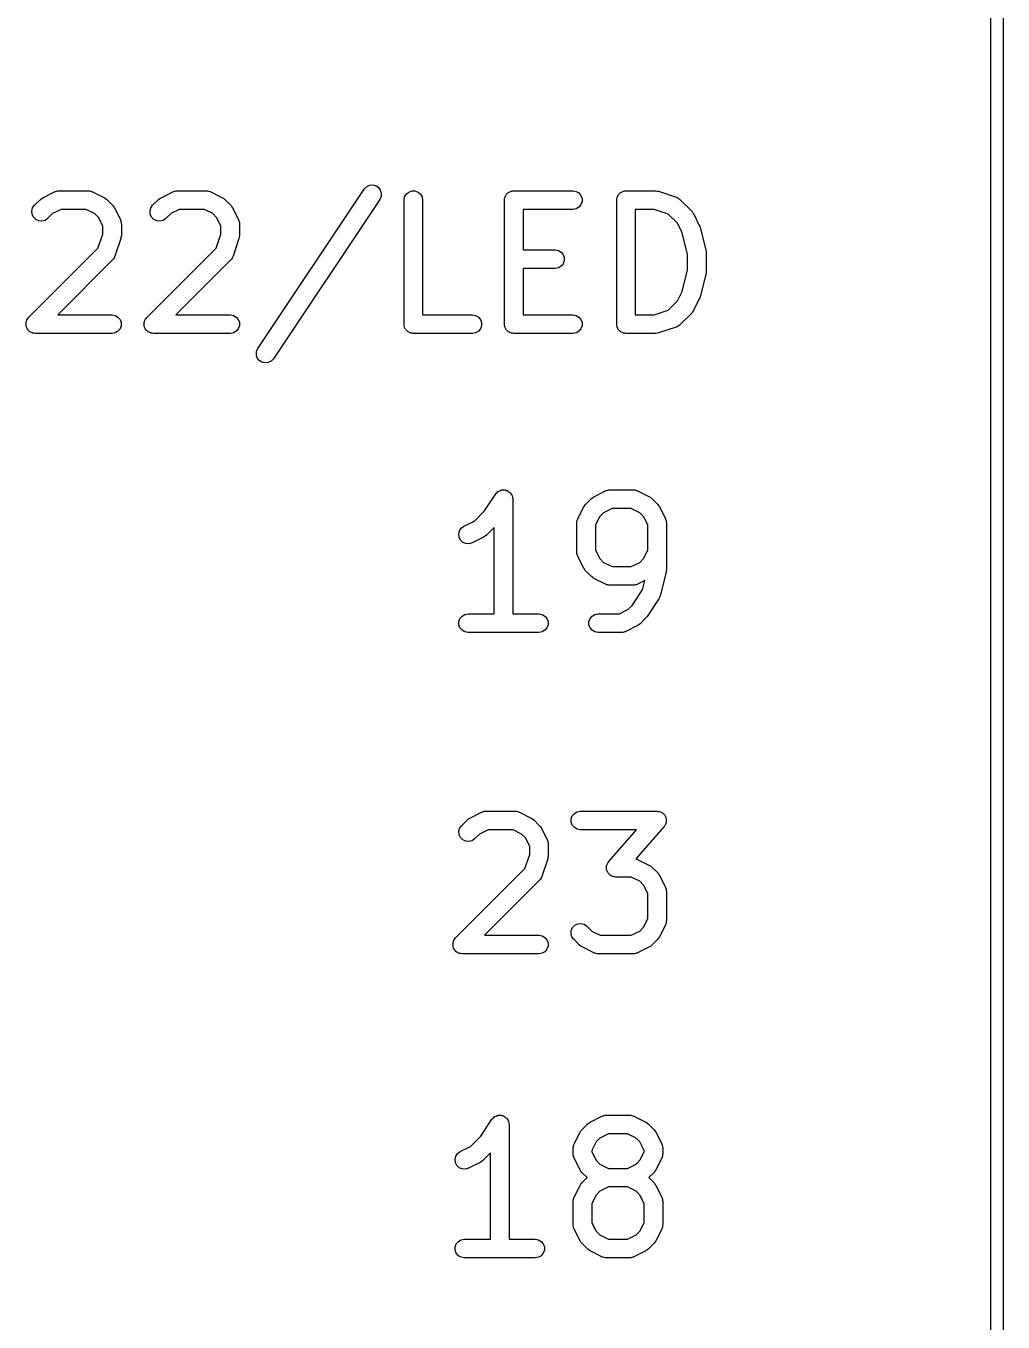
# Model space of a CAD drawing. Extents: x 57.7 to 135.6, y -132.6 to -59.6.
# Drawn here: x 127.62 to 135.5, y -101.46 to -91.02 of the extents above; entities that cross this region are included whole.
import ezdxf

# ---------------------------------------------------------------- set-up
doc = ezdxf.new("R2010")
doc.units = 0
doc.header["$MEASUREMENT"] = 0
doc.layers.add('BLACK', color=7, linetype='CONTINUOUS')

msp = doc.modelspace()

# ---------------------------------------------------------------- linework, layer by layer
at = {"layer": 'Black'}
for p, q in [((135.4, -132.13), (135.4, -85.2233)), ((135.5, -85.22), (135.5, -132.18)), ((129.494, -93.6189), (130.351, -92.3332)), ((130.351, -92.3332), (130.369, -92.3143)), ((130.369, -92.3143), (130.393, -92.3028)), ((130.393, -92.3028), (130.419, -92.2999)), ((130.419, -92.2999), (130.444, -92.3061)), ((130.444, -92.3061), (130.466, -92.3205)), ((130.466, -92.3205), (130.481, -92.3415)), ((130.481, -92.3415), (130.488, -92.3665)), ((127.694, -92.4646), (127.742, -92.417)), ((127.742, -92.417), (127.752, -92.4101)), ((127.752, -92.4101), (127.761, -92.4029)), ((127.761, -92.4029), (127.856, -92.3553)), ((127.856, -92.3553), (127.861, -92.3541)), ((127.861, -92.3541), (127.864, -92.3519)), ((127.864, -92.3519), (127.873, -92.3504)), ((127.873, -92.3504), (127.881, -92.3479)), ((127.881, -92.3479), (127.886, -92.3481)), ((127.886, -92.3481), (127.89, -92.3474)), ((127.89, -92.3474), (128.128, -92.3474)), ((128.128, -92.3474), (128.132, -92.3481)), ((128.132, -92.3481), (128.137, -92.3479)), ((128.137, -92.3479), (128.145, -92.3504)), ((128.145, -92.3504), (128.154, -92.3519)), ((128.154, -92.3519), (128.157, -92.3541)), ((128.157, -92.3541), (128.162, -92.3553)), ((128.162, -92.3553), (128.257, -92.4029)), ((128.257, -92.4029), (128.267, -92.4101)), ((128.267, -92.4101), (128.276, -92.417)), ((128.276, -92.417), (128.324, -92.4646)), ((128.646, -92.4646), (128.694, -92.417)), ((128.694, -92.417), (128.704, -92.4101)), ((128.704, -92.4101), (128.714, -92.4029)), ((128.714, -92.4029), (128.809, -92.3553)), ((128.809, -92.3553), (128.813, -92.3541)), ((128.813, -92.3541), (128.817, -92.3519)), ((128.817, -92.3519), (128.825, -92.3504)), ((128.825, -92.3504), (128.834, -92.3479)), ((128.834, -92.3479), (128.838, -92.3481)), ((128.838, -92.3481), (128.842, -92.3474)), ((128.842, -92.3474), (129.08, -92.3474)), ((129.08, -92.3474), (129.085, -92.3481)), ((129.085, -92.3481), (129.089, -92.3479)), ((129.089, -92.3479), (129.097, -92.3504)), ((129.097, -92.3504), (129.106, -92.3519)), ((129.106, -92.3519), (129.11, -92.3541)), ((129.11, -92.3541), (129.114, -92.3553)), ((129.114, -92.3553), (129.209, -92.4029)), ((129.209, -92.4029), (129.219, -92.4101)), ((129.219, -92.4101), (129.229, -92.417)), ((129.229, -92.417), (129.276, -92.4646)), ((130.476, -92.4164), (129.619, -93.7021)), ((130.487, -92.3925), (130.476, -92.4164)), ((130.488, -92.3665), (130.487, -92.3925)), ((130.672, -92.4224), (130.677, -92.3967)), ((130.672, -93.4224), (130.672, -92.4224)), ((130.677, -92.3967), (130.69, -92.3742)), ((130.69, -92.3742), (130.71, -92.3574)), ((130.71, -92.3574), (130.734, -92.3485)), ((130.734, -92.3485), (130.76, -92.3485)), ((130.76, -92.3485), (130.785, -92.3574)), ((130.785, -92.3574), (130.805, -92.3742)), ((130.805, -92.3742), (130.818, -92.3967)), ((130.818, -92.3967), (130.822, -92.4224)), ((130.822, -92.4224), (130.822, -93.3474)), ((131.482, -92.4224), (131.483, -92.4159)), ((131.482, -93.4224), (131.482, -92.4224)), ((131.483, -92.4094), (131.485, -92.4032)), ((131.483, -92.4159), (131.483, -92.4094)), ((131.485, -92.4032), (131.486, -92.3967)), ((131.486, -92.3967), (131.489, -92.391)), ((131.489, -92.391), (131.492, -92.3849)), ((131.492, -92.3849), (131.496, -92.3799)), ((131.496, -92.3799), (131.499, -92.3742)), ((131.499, -92.3742), (131.504, -92.37)), ((131.504, -92.37), (131.508, -92.3649)), ((131.508, -92.3649), (131.514, -92.3616)), ((131.514, -92.3616), (131.519, -92.3574)), ((131.519, -92.3574), (131.525, -92.3552)), ((131.525, -92.3552), (131.531, -92.3519)), ((131.531, -92.3519), (131.537, -92.3508)), ((131.537, -92.3508), (131.544, -92.3485)), ((131.544, -92.3485), (131.55, -92.3485)), ((131.55, -92.3485), (131.557, -92.3474)), ((131.557, -92.3474), (132.033, -92.3474)), ((132.033, -92.3474), (132.059, -92.3519)), ((132.059, -92.3519), (132.081, -92.3649)), ((132.081, -92.3649), (132.098, -92.3849)), ((132.098, -92.3849), (132.107, -92.4094)), ((132.107, -92.4354), (132.098, -92.4599)), ((132.107, -92.4094), (132.107, -92.4354)), ((132.386, -92.4224), (132.388, -92.4159)), ((132.386, -93.4224), (132.386, -92.4224)), ((132.388, -92.4094), (132.39, -92.4032)), ((132.388, -92.4159), (132.388, -92.4094)), ((132.39, -92.4032), (132.391, -92.3967)), ((132.391, -92.3967), (132.394, -92.391)), ((132.394, -92.391), (132.396, -92.3849)), ((132.396, -92.3849), (132.401, -92.3799)), ((132.401, -92.3799), (132.404, -92.3742)), ((132.404, -92.3742), (132.409, -92.37)), ((132.409, -92.37), (132.413, -92.3649)), ((132.413, -92.3649), (132.419, -92.3616)), ((132.419, -92.3616), (132.424, -92.3574)), ((132.424, -92.3574), (132.43, -92.3552)), ((132.43, -92.3552), (132.436, -92.3519)), ((132.436, -92.3519), (132.442, -92.3508)), ((132.442, -92.3508), (132.448, -92.3485)), ((132.448, -92.3485), (132.455, -92.3485)), ((132.455, -92.3485), (132.461, -92.3474)), ((132.461, -92.3474), (132.7, -92.3474)), ((132.7, -92.3474), (132.711, -92.3495)), ((132.711, -92.3495), (132.723, -92.3512)), ((132.723, -92.3512), (132.866, -92.3988)), ((132.866, -92.3988), (132.87, -92.4009)), ((132.87, -92.4009), (132.874, -92.402)), ((132.874, -92.402), (132.881, -92.4071)), ((132.881, -92.4071), (132.889, -92.4113)), ((132.889, -92.4113), (132.892, -92.4145)), ((132.892, -92.4145), (132.895, -92.417)), ((132.895, -92.417), (132.991, -92.5122)), ((127.672, -92.5111), (127.679, -92.4859)), ((127.675, -92.537), (127.672, -92.5111)), ((127.686, -92.5606), (127.675, -92.537)), ((127.679, -92.4859), (127.694, -92.4646)), ((127.839, -92.5316), (127.8, -92.5707)), ((127.908, -92.4974), (127.839, -92.5316)), ((128.11, -92.4974), (127.908, -92.4974)), ((128.179, -92.5316), (128.11, -92.4974)), ((128.209, -92.562), (128.179, -92.5316)), ((128.324, -92.4646), (128.331, -92.4744)), ((128.331, -92.4744), (128.338, -92.4841)), ((128.338, -92.4841), (128.386, -92.5793)), ((128.625, -92.5111), (128.632, -92.4859)), ((128.627, -92.537), (128.625, -92.5111)), ((128.638, -92.5606), (128.627, -92.537)), ((128.632, -92.4859), (128.646, -92.4646)), ((128.792, -92.5316), (128.753, -92.5707)), ((128.86, -92.4974), (128.792, -92.5316)), ((129.063, -92.4974), (128.86, -92.4974)), ((129.131, -92.5316), (129.063, -92.4974)), ((129.162, -92.562), (129.131, -92.5316)), ((129.276, -92.4646), (129.283, -92.4744)), ((129.283, -92.4744), (129.29, -92.4841)), ((129.29, -92.4841), (129.338, -92.5793)), ((132.033, -92.4974), (131.632, -92.4974)), ((131.632, -92.4974), (131.632, -92.8236)), ((132.059, -92.4929), (132.033, -92.4974)), ((132.081, -92.4798), (132.059, -92.4929)), ((132.098, -92.4599), (132.081, -92.4798)), ((132.536, -92.4974), (132.536, -93.3474)), ((132.687, -92.4974), (132.536, -92.4974)), ((132.802, -92.5356), (132.687, -92.4974)), ((132.876, -92.6097), (132.802, -92.5356)), ((132.991, -92.5122), (132.998, -92.522)), ((132.998, -92.522), (133.005, -92.5317)), ((133.005, -92.5317), (133.052, -92.6269)), ((127.704, -92.5791), (127.686, -92.5606)), ((127.728, -92.5901), (127.704, -92.5791)), ((127.754, -92.5923), (127.728, -92.5901)), ((127.779, -92.5856), (127.754, -92.5923)), ((127.8, -92.5707), (127.779, -92.5856)), ((128.244, -92.6306), (128.209, -92.562)), ((128.244, -92.6959), (128.244, -92.6306)), ((128.386, -92.5793), (128.387, -92.5835)), ((128.387, -92.5835), (128.389, -92.5872)), ((128.389, -92.5872), (128.391, -92.5959)), ((128.391, -92.5959), (128.393, -92.6043)), ((128.393, -92.6043), (128.393, -92.6086)), ((128.393, -92.6086), (128.394, -92.6129)), ((128.394, -92.6129), (128.394, -92.7081)), ((128.657, -92.5791), (128.638, -92.5606)), ((128.68, -92.5901), (128.657, -92.5791)), ((128.706, -92.5923), (128.68, -92.5901)), ((128.731, -92.5856), (128.706, -92.5923)), ((128.753, -92.5707), (128.731, -92.5856)), ((129.196, -92.6306), (129.162, -92.562)), ((129.196, -92.6959), (129.196, -92.6306)), ((129.338, -92.5793), (129.339, -92.5835)), ((129.339, -92.5835), (129.341, -92.5872)), ((129.341, -92.5872), (129.343, -92.5959)), ((129.343, -92.5959), (129.345, -92.6043)), ((129.345, -92.6043), (129.345, -92.6086)), ((129.345, -92.6086), (129.346, -92.6129)), ((129.346, -92.6129), (129.346, -92.7081)), ((132.914, -92.6867), (132.876, -92.6097)), ((133.052, -92.6269), (133.055, -92.6348)), ((133.055, -92.6348), (133.058, -92.6423)), ((133.058, -92.6423), (133.106, -92.8328)), ((128.205, -92.8104), (128.244, -92.6959)), ((128.39, -92.7318), (128.342, -92.8747)), ((128.391, -92.7199), (128.39, -92.7318)), ((128.394, -92.7081), (128.391, -92.7199)), ((129.158, -92.8104), (129.196, -92.6959)), ((129.342, -92.7318), (129.294, -92.8747)), ((129.344, -92.7199), (129.342, -92.7318)), ((129.346, -92.7081), (129.344, -92.7199)), ((132.958, -92.8602), (132.914, -92.6867)), ((127.646, -93.3693), (128.205, -92.8104)), ((128.599, -93.3693), (129.158, -92.8104)), ((131.632, -92.8236), (131.89, -92.8236)), ((131.89, -92.8236), (131.916, -92.8281)), ((131.916, -92.8281), (131.938, -92.8411)), ((131.938, -92.8411), (131.955, -92.8611)), ((131.955, -92.8611), (131.964, -92.8855)), ((132.958, -92.9846), (132.958, -92.8602)), ((133.106, -92.8328), (133.106, -92.8419)), ((133.106, -92.8419), (133.108, -92.851)), ((133.108, -92.851), (133.108, -92.9938)), ((128.324, -92.904), (127.881, -93.3474)), ((128.326, -92.9004), (128.324, -92.904)), ((128.33, -92.8976), (128.326, -92.9004)), ((128.334, -92.8899), (128.33, -92.8976)), ((128.339, -92.8826), (128.334, -92.8899)), ((128.34, -92.8785), (128.339, -92.8826)), ((128.342, -92.8747), (128.34, -92.8785)), ((129.276, -92.904), (128.833, -93.3474)), ((129.279, -92.9004), (129.276, -92.904)), ((129.282, -92.8976), (129.279, -92.9004)), ((129.286, -92.8899), (129.282, -92.8976)), ((129.291, -92.8826), (129.286, -92.8899)), ((129.292, -92.8785), (129.291, -92.8826)), ((129.294, -92.8747), (129.292, -92.8785)), ((131.916, -92.969), (131.89, -92.9736)), ((131.938, -92.956), (131.916, -92.969)), ((131.955, -92.9361), (131.938, -92.956)), ((131.964, -92.9116), (131.955, -92.9361)), ((131.964, -92.8855), (131.964, -92.9116)), ((131.89, -92.9736), (131.632, -92.9736)), ((131.632, -92.9736), (131.632, -93.3474)), ((132.914, -93.1581), (132.958, -92.9846)), ((133.106, -93.012), (133.058, -93.2025)), ((133.108, -92.9938), (133.106, -93.0028)), ((133.106, -93.0028), (133.106, -93.012)), ((132.876, -93.2351), (132.914, -93.1581)), ((132.802, -93.3092), (132.876, -93.2351)), ((133.052, -93.2178), (133.005, -93.3131)), ((133.055, -93.21), (133.052, -93.2178)), ((133.058, -93.2025), (133.055, -93.21)), ((127.632, -93.3907), (127.633, -93.388)), ((127.633, -93.388), (127.635, -93.3849)), ((127.635, -93.3849), (127.641, -93.3774)), ((127.641, -93.3774), (127.646, -93.3693)), ((127.881, -93.3474), (128.319, -93.3474)), ((128.319, -93.3474), (128.344, -93.3519)), ((128.344, -93.3519), (128.367, -93.3649)), ((128.367, -93.3649), (128.384, -93.3849)), ((128.384, -93.3849), (128.392, -93.4094)), ((128.584, -93.3907), (128.586, -93.388)), ((128.586, -93.388), (128.587, -93.3849)), ((128.587, -93.3849), (128.593, -93.3774)), ((128.593, -93.3774), (128.599, -93.3693)), ((128.833, -93.3474), (129.271, -93.3474)), ((129.271, -93.3474), (129.297, -93.3519)), ((129.297, -93.3519), (129.319, -93.3649)), ((129.319, -93.3649), (129.336, -93.3849)), ((129.336, -93.3849), (129.345, -93.4094)), ((130.822, -93.3474), (131.223, -93.3474)), ((131.223, -93.3474), (131.249, -93.3519)), ((131.249, -93.3519), (131.272, -93.3649)), ((131.272, -93.3649), (131.288, -93.3849)), ((131.288, -93.3849), (131.297, -93.4094)), ((131.632, -93.3474), (132.033, -93.3474)), ((132.033, -93.3474), (132.059, -93.3519)), ((132.059, -93.3519), (132.081, -93.3649)), ((132.081, -93.3649), (132.098, -93.3849)), ((132.098, -93.3849), (132.107, -93.4094)), ((132.536, -93.3474), (132.687, -93.3474)), ((132.687, -93.3474), (132.802, -93.3092)), ((132.991, -93.3326), (132.895, -93.4278)), ((132.998, -93.3227), (132.991, -93.3326)), ((133.005, -93.3131), (132.998, -93.3227)), ((127.625, -93.4158), (127.626, -93.4127)), ((127.626, -93.4256), (127.625, -93.4158)), ((127.626, -93.4094), (127.629, -93.4001)), ((127.626, -93.4127), (127.626, -93.4094)), ((127.626, -93.4354), (127.626, -93.4256)), ((127.627, -93.4385), (127.626, -93.4354)), ((127.627, -93.4418), (127.627, -93.4385)), ((127.631, -93.4507), (127.627, -93.4418)), ((127.629, -93.4001), (127.632, -93.3907)), ((127.635, -93.4599), (127.631, -93.4507)), ((127.637, -93.4624), (127.635, -93.4599)), ((127.638, -93.4654), (127.637, -93.4624)), ((127.645, -93.4723), (127.638, -93.4654)), ((127.651, -93.4798), (127.645, -93.4723)), ((127.654, -93.4815), (127.651, -93.4798)), ((127.657, -93.4838), (127.654, -93.4815)), ((127.665, -93.488), (127.657, -93.4838)), ((127.674, -93.4929), (127.665, -93.488)), ((127.677, -93.4934), (127.674, -93.4929)), ((127.68, -93.4948), (127.677, -93.4934)), ((128.344, -93.4929), (128.319, -93.4974)), ((128.367, -93.4798), (128.344, -93.4929)), ((128.384, -93.4599), (128.367, -93.4798)), ((128.392, -93.4354), (128.384, -93.4599)), ((128.392, -93.4094), (128.392, -93.4354)), ((128.577, -93.4158), (128.578, -93.4127)), ((128.578, -93.4256), (128.577, -93.4158)), ((128.578, -93.4094), (128.581, -93.4001)), ((128.578, -93.4127), (128.578, -93.4094)), ((128.578, -93.4354), (128.578, -93.4256)), ((128.579, -93.4385), (128.578, -93.4354)), ((128.579, -93.4418), (128.579, -93.4385)), ((128.584, -93.4507), (128.579, -93.4418)), ((128.581, -93.4001), (128.584, -93.3907)), ((128.587, -93.4599), (128.584, -93.4507)), ((128.589, -93.4624), (128.587, -93.4599)), ((128.59, -93.4654), (128.589, -93.4624)), ((128.597, -93.4723), (128.59, -93.4654)), ((128.604, -93.4798), (128.597, -93.4723)), ((128.607, -93.4815), (128.604, -93.4798)), ((128.609, -93.4838), (128.607, -93.4815)), ((128.618, -93.488), (128.609, -93.4838)), ((128.626, -93.4929), (128.618, -93.488)), ((128.63, -93.4934), (128.626, -93.4929)), ((128.632, -93.4948), (128.63, -93.4934)), ((129.297, -93.4929), (129.271, -93.4974)), ((129.319, -93.4798), (129.297, -93.4929)), ((129.336, -93.4599), (129.319, -93.4798)), ((129.345, -93.4354), (129.336, -93.4599)), ((129.345, -93.4094), (129.345, -93.4354)), ((130.673, -93.4288), (130.672, -93.4224)), ((130.673, -93.4354), (130.673, -93.4288)), ((130.676, -93.4416), (130.673, -93.4354)), ((130.677, -93.448), (130.676, -93.4416)), ((130.68, -93.4537), (130.677, -93.448)), ((130.682, -93.4599), (130.68, -93.4537)), ((130.686, -93.4649), (130.682, -93.4599)), ((130.69, -93.4706), (130.686, -93.4649)), ((130.695, -93.4748), (130.69, -93.4706)), ((130.699, -93.4798), (130.695, -93.4748)), ((130.705, -93.4831), (130.699, -93.4798)), ((130.71, -93.4873), (130.705, -93.4831)), ((130.716, -93.4896), (130.71, -93.4873)), ((130.721, -93.4929), (130.716, -93.4896)), ((130.728, -93.494), (130.721, -93.4929)), ((131.249, -93.4929), (131.223, -93.4974)), ((131.272, -93.4798), (131.249, -93.4929)), ((131.288, -93.4599), (131.272, -93.4798)), ((131.297, -93.4354), (131.288, -93.4599)), ((131.297, -93.4094), (131.297, -93.4354)), ((131.483, -93.4288), (131.482, -93.4224)), ((131.483, -93.4354), (131.483, -93.4288)), ((131.485, -93.4416), (131.483, -93.4354)), ((131.486, -93.448), (131.485, -93.4416)), ((131.489, -93.4537), (131.486, -93.448)), ((131.492, -93.4599), (131.489, -93.4537)), ((131.496, -93.4649), (131.492, -93.4599)), ((131.499, -93.4706), (131.496, -93.4649)), ((131.504, -93.4748), (131.499, -93.4706)), ((131.508, -93.4798), (131.504, -93.4748)), ((131.514, -93.4831), (131.508, -93.4798)), ((131.519, -93.4873), (131.514, -93.4831)), ((131.525, -93.4896), (131.519, -93.4873)), ((131.531, -93.4929), (131.525, -93.4896)), ((131.537, -93.494), (131.531, -93.4929)), ((132.059, -93.4929), (132.033, -93.4974)), ((132.081, -93.4798), (132.059, -93.4929)), ((132.098, -93.4599), (132.081, -93.4798)), ((132.107, -93.4354), (132.098, -93.4599)), ((132.107, -93.4094), (132.107, -93.4354)), ((132.388, -93.4288), (132.386, -93.4224)), ((132.388, -93.4354), (132.388, -93.4288)), ((132.39, -93.4416), (132.388, -93.4354)), ((132.391, -93.448), (132.39, -93.4416)), ((132.394, -93.4537), (132.391, -93.448)), ((132.396, -93.4599), (132.394, -93.4537)), ((132.401, -93.4649), (132.396, -93.4599)), ((132.404, -93.4706), (132.401, -93.4649)), ((132.409, -93.4748), (132.404, -93.4706)), ((132.413, -93.4798), (132.409, -93.4748)), ((132.419, -93.4831), (132.413, -93.4798)), ((132.424, -93.4873), (132.419, -93.4831)), ((132.43, -93.4896), (132.424, -93.4873)), ((132.436, -93.4929), (132.43, -93.4896)), ((132.442, -93.494), (132.436, -93.4929)), ((132.723, -93.4935), (132.711, -93.4953)), ((132.866, -93.4459), (132.723, -93.4935)), ((132.87, -93.4439), (132.866, -93.4459)), ((132.874, -93.4427), (132.87, -93.4439)), ((132.881, -93.4377), (132.874, -93.4427)), ((132.889, -93.4335), (132.881, -93.4377)), ((132.892, -93.4303), (132.889, -93.4335)), ((132.895, -93.4278), (132.892, -93.4303)), ((127.69, -93.4957), (127.68, -93.4948)), ((127.7, -93.4974), (127.69, -93.4957)), ((128.319, -93.4974), (127.7, -93.4974)), ((128.642, -93.4957), (128.632, -93.4948)), ((128.652, -93.4974), (128.642, -93.4957)), ((129.271, -93.4974), (128.652, -93.4974)), ((130.734, -93.4962), (130.728, -93.494)), ((130.741, -93.4962), (130.734, -93.4962)), ((130.747, -93.4974), (130.741, -93.4962)), ((131.223, -93.4974), (130.747, -93.4974)), ((131.544, -93.4962), (131.537, -93.494)), ((131.55, -93.4962), (131.544, -93.4962)), ((131.557, -93.4974), (131.55, -93.4962)), ((132.033, -93.4974), (131.557, -93.4974)), ((132.448, -93.4962), (132.442, -93.494)), ((132.455, -93.4962), (132.448, -93.4962)), ((132.461, -93.4974), (132.455, -93.4962)), ((132.7, -93.4974), (132.461, -93.4974)), ((132.711, -93.4953), (132.7, -93.4974)), ((129.482, -93.6687), (129.484, -93.6427)), ((129.489, -93.6937), (129.482, -93.6687)), ((129.484, -93.6427), (129.494, -93.6189)), ((129.505, -93.7147), (129.489, -93.6937)), ((129.619, -93.7021), (129.601, -93.7209)), ((129.527, -93.7292), (129.505, -93.7147)), ((129.552, -93.7353), (129.527, -93.7292)), ((129.578, -93.7325), (129.552, -93.7353)), ((129.601, -93.7209), (129.578, -93.7325)), ((131.32, -94.9275), (131.411, -94.7908)), ((131.411, -94.7908), (131.414, -94.7878)), ((131.414, -94.7878), (131.416, -94.7842)), ((131.416, -94.7842), (131.423, -94.7784)), ((131.423, -94.7784), (131.429, -94.7719)), ((131.429, -94.7719), (131.433, -94.7701)), ((131.433, -94.7701), (131.436, -94.7674)), ((131.436, -94.7674), (131.445, -94.7644)), ((131.445, -94.7644), (131.453, -94.7604)), ((131.453, -94.7604), (131.457, -94.7599)), ((131.457, -94.7599), (131.461, -94.7585)), ((131.461, -94.7585), (131.47, -94.7585)), ((131.47, -94.7585), (131.479, -94.7575)), ((131.479, -94.7575), (131.483, -94.7585)), ((131.483, -94.7585), (131.487, -94.7585)), ((131.487, -94.7585), (131.495, -94.7616)), ((131.495, -94.7616), (131.504, -94.7637)), ((131.504, -94.7637), (131.507, -94.766)), ((131.507, -94.766), (131.511, -94.7674)), ((131.511, -94.7674), (131.518, -94.7732)), ((131.518, -94.7732), (131.526, -94.7781)), ((131.526, -94.7781), (131.528, -94.7815)), ((131.528, -94.7815), (131.531, -94.7842)), ((131.531, -94.7842), (131.536, -94.7919)), ((131.536, -94.7919), (131.541, -94.7991)), ((131.541, -94.7991), (131.542, -94.8031)), ((131.542, -94.8031), (131.544, -94.8067)), ((131.544, -94.8067), (131.546, -94.8155)), ((131.546, -94.8155), (131.548, -94.8241)), ((131.548, -94.8241), (131.548, -94.8283)), ((131.548, -94.8283), (131.549, -94.8324)), ((131.549, -94.8324), (131.549, -95.7574)), ((132.135, -94.8746), (132.183, -94.827)), ((132.183, -94.827), (132.193, -94.8201)), ((132.193, -94.8201), (132.202, -94.8129)), ((132.202, -94.8129), (132.297, -94.7653)), ((132.297, -94.7653), (132.302, -94.7641)), ((132.302, -94.7641), (132.305, -94.7619)), ((132.305, -94.7619), (132.314, -94.7604)), ((132.314, -94.7604), (132.322, -94.7579)), ((132.322, -94.7579), (132.327, -94.7581)), ((132.327, -94.7581), (132.331, -94.7574)), ((132.331, -94.7574), (132.521, -94.7574)), ((132.521, -94.7574), (132.526, -94.7581)), ((132.526, -94.7581), (132.53, -94.7579)), ((132.53, -94.7579), (132.538, -94.7604)), ((132.538, -94.7604), (132.547, -94.7619)), ((132.547, -94.7619), (132.551, -94.7641)), ((132.551, -94.7641), (132.555, -94.7653)), ((132.555, -94.7653), (132.65, -94.8129)), ((132.65, -94.8129), (132.66, -94.8201)), ((132.66, -94.8201), (132.67, -94.827)), ((132.67, -94.827), (132.717, -94.8746)), ((131.239, -95.0088), (131.32, -94.9275)), ((132.073, -94.9893), (132.121, -94.8941)), ((132.121, -94.8941), (132.128, -94.8844)), ((132.128, -94.8844), (132.135, -94.8746)), ((132.28, -94.9416), (132.25, -94.972)), ((132.349, -94.9074), (132.28, -94.9416)), ((132.504, -94.9074), (132.349, -94.9074)), ((132.572, -94.9416), (132.504, -94.9074)), ((132.603, -94.972), (132.572, -94.9416)), ((132.717, -94.8746), (132.724, -94.8844)), ((132.724, -94.8844), (132.731, -94.8941)), ((132.731, -94.8941), (132.779, -94.9893)), ((131.134, -95.0665), (131.155, -95.051)), ((131.155, -95.051), (131.239, -95.0088)), ((132.065, -95.0229), (132.066, -95.0186)), ((132.065, -95.261), (132.065, -95.0229)), ((132.066, -95.0143), (132.068, -95.0059)), ((132.066, -95.0186), (132.066, -95.0143)), ((132.068, -95.0059), (132.07, -94.9972)), ((132.07, -94.9972), (132.072, -94.9935)), ((132.072, -94.9935), (132.073, -94.9893)), ((132.25, -94.972), (132.215, -95.0406)), ((132.215, -95.0406), (132.215, -95.2432)), ((132.637, -95.0406), (132.603, -94.972)), ((132.637, -95.2432), (132.637, -95.0406)), ((132.779, -94.9893), (132.78, -94.9935)), ((132.78, -94.9935), (132.782, -94.9972)), ((132.782, -94.9972), (132.784, -95.0059)), ((132.784, -95.0059), (132.786, -95.0143)), ((132.786, -95.0143), (132.786, -95.0186)), ((132.786, -95.0186), (132.787, -95.0229)), ((132.787, -95.0229), (132.787, -95.4038)), ((131.113, -95.1136), (131.119, -95.0883)), ((131.116, -95.1395), (131.113, -95.1136)), ((131.128, -95.1628), (131.116, -95.1395)), ((131.119, -95.0883), (131.134, -95.0665)), ((131.147, -95.1807), (131.128, -95.1628)), ((131.317, -95.1376), (131.222, -95.1852)), ((131.327, -95.1304), (131.317, -95.1376)), ((131.336, -95.1235), (131.327, -95.1304)), ((131.399, -95.0611), (131.336, -95.1235)), ((131.399, -95.7574), (131.399, -95.0611)), ((131.171, -95.191), (131.147, -95.1807)), ((131.197, -95.1926), (131.171, -95.191)), ((131.222, -95.1852), (131.197, -95.1926)), ((132.066, -95.2652), (132.065, -95.261)), ((132.066, -95.2695), (132.066, -95.2652)), ((132.215, -95.2432), (132.25, -95.3118)), ((132.603, -95.3118), (132.637, -95.2432)), ((132.068, -95.2779), (132.066, -95.2695)), ((132.07, -95.2866), (132.068, -95.2779)), ((132.072, -95.2903), (132.07, -95.2866)), ((132.073, -95.2945), (132.072, -95.2903)), ((132.121, -95.3897), (132.073, -95.2945)), ((132.25, -95.3118), (132.28, -95.3422)), ((132.28, -95.3422), (132.349, -95.3764)), ((132.504, -95.3764), (132.572, -95.3422)), ((132.572, -95.3422), (132.603, -95.3118)), ((132.128, -95.3994), (132.121, -95.3897)), ((132.135, -95.4092), (132.128, -95.3994)), ((132.183, -95.4568), (132.135, -95.4092)), ((132.193, -95.4637), (132.183, -95.4568)), ((132.202, -95.4709), (132.193, -95.4637)), ((132.297, -95.5185), (132.202, -95.4709)), ((132.349, -95.3764), (132.504, -95.3764)), ((132.785, -95.422), (132.737, -95.6125)), ((132.787, -95.4038), (132.785, -95.4128)), ((132.785, -95.4128), (132.785, -95.422)), ((132.302, -95.5197), (132.297, -95.5185)), ((132.305, -95.5219), (132.302, -95.5197)), ((132.314, -95.5234), (132.305, -95.5219)), ((132.322, -95.5259), (132.314, -95.5234)), ((132.327, -95.5257), (132.322, -95.5259)), ((132.331, -95.5264), (132.327, -95.5257)), ((132.521, -95.5264), (132.331, -95.5264)), ((132.511, -95.6894), (132.595, -95.5635)), ((132.526, -95.5257), (132.521, -95.5264)), ((132.53, -95.5259), (132.526, -95.5257)), ((132.538, -95.5234), (132.53, -95.5259)), ((132.547, -95.5219), (132.538, -95.5234)), ((132.551, -95.5197), (132.547, -95.5219)), ((132.555, -95.5185), (132.551, -95.5197)), ((132.613, -95.4894), (132.555, -95.5185)), ((132.595, -95.5635), (132.613, -95.4894)), ((132.727, -95.6359), (132.631, -95.7787)), ((132.732, -95.6241), (132.727, -95.6359)), ((132.737, -95.6125), (132.732, -95.6241)), ((131.123, -95.7949), (131.14, -95.7749)), ((131.14, -95.7749), (131.162, -95.7619)), ((131.162, -95.7619), (131.188, -95.7574)), ((131.188, -95.7574), (131.399, -95.7574)), ((131.549, -95.7574), (131.76, -95.7574)), ((131.76, -95.7574), (131.785, -95.7619)), ((131.785, -95.7619), (131.808, -95.7749)), ((131.808, -95.7749), (131.824, -95.7949)), ((132.171, -95.7949), (132.188, -95.7749)), ((132.188, -95.7749), (132.21, -95.7619)), ((132.21, -95.7619), (132.236, -95.7574)), ((132.236, -95.7574), (132.408, -95.7574)), ((132.408, -95.7574), (132.477, -95.7231)), ((132.477, -95.7231), (132.511, -95.6894)), ((132.622, -95.7902), (132.574, -95.8378)), ((132.626, -95.7841), (132.622, -95.7902)), ((132.631, -95.7787), (132.626, -95.7841)), ((131.114, -95.8194), (131.123, -95.7949)), ((131.114, -95.8454), (131.114, -95.8194)), ((131.123, -95.8699), (131.114, -95.8454)), ((131.14, -95.8898), (131.123, -95.8699)), ((131.162, -95.9029), (131.14, -95.8898)), ((131.808, -95.8898), (131.785, -95.9029)), ((131.824, -95.8699), (131.808, -95.8898)), ((131.824, -95.7949), (131.833, -95.8194)), ((131.833, -95.8454), (131.824, -95.8699)), ((131.833, -95.8194), (131.833, -95.8454)), ((132.162, -95.8194), (132.171, -95.7949)), ((132.162, -95.8454), (132.162, -95.8194)), ((132.171, -95.8699), (132.162, -95.8454)), ((132.188, -95.8898), (132.171, -95.8699)), ((132.21, -95.9029), (132.188, -95.8898)), ((132.555, -95.8518), (132.46, -95.8995)), ((132.565, -95.8447), (132.555, -95.8518)), ((132.574, -95.8378), (132.565, -95.8447)), ((131.188, -95.9074), (131.162, -95.9029)), ((131.76, -95.9074), (131.188, -95.9074)), ((131.785, -95.9029), (131.76, -95.9074)), ((132.236, -95.9074), (132.21, -95.9029)), ((132.426, -95.9074), (132.236, -95.9074)), ((132.43, -95.9066), (132.426, -95.9074)), ((132.435, -95.9069), (132.43, -95.9066)), ((132.443, -95.9044), (132.435, -95.9069)), ((132.452, -95.9029), (132.443, -95.9044)), ((132.456, -95.9007), (132.452, -95.9029)), ((132.46, -95.8995), (132.456, -95.9007)), ((131.202, -97.4029), (131.297, -97.3553)), ((131.297, -97.3553), (131.302, -97.3541)), ((131.302, -97.3541), (131.305, -97.3519)), ((131.305, -97.3519), (131.314, -97.3504)), ((131.314, -97.3504), (131.322, -97.3479)), ((131.322, -97.3479), (131.327, -97.3481)), ((131.327, -97.3481), (131.331, -97.3474)), ((131.331, -97.3474), (131.569, -97.3474)), ((131.569, -97.3474), (131.573, -97.3481)), ((131.573, -97.3481), (131.578, -97.3479)), ((131.578, -97.3479), (131.586, -97.3504)), ((131.586, -97.3504), (131.595, -97.3519)), ((131.595, -97.3519), (131.598, -97.3541)), ((131.598, -97.3541), (131.603, -97.3553)), ((131.603, -97.3553), (131.698, -97.4029)), ((132.045, -97.3649), (132.067, -97.3519)), ((132.067, -97.3519), (132.093, -97.3474)), ((132.093, -97.3474), (132.712, -97.3474)), ((132.712, -97.3474), (132.719, -97.3487)), ((132.719, -97.3487), (132.726, -97.3488)), ((132.726, -97.3488), (132.732, -97.3509)), ((132.732, -97.3509), (132.738, -97.3519)), ((132.738, -97.3519), (132.744, -97.3556)), ((132.744, -97.3556), (132.751, -97.3582)), ((132.751, -97.3582), (132.755, -97.362)), ((131.135, -97.4646), (131.183, -97.417)), ((131.183, -97.417), (131.193, -97.4101)), ((131.193, -97.4101), (131.202, -97.4029)), ((131.698, -97.4029), (131.707, -97.4101)), ((131.707, -97.4101), (131.717, -97.417)), ((131.717, -97.417), (131.765, -97.4646)), ((132.019, -97.4094), (132.028, -97.3849)), ((132.019, -97.4354), (132.019, -97.4094)), ((132.028, -97.4599), (132.019, -97.4354)), ((132.028, -97.3849), (132.045, -97.3649)), ((132.045, -97.4798), (132.028, -97.4599)), ((132.755, -97.362), (132.76, -97.3649)), ((132.76, -97.3649), (132.765, -97.3705)), ((132.765, -97.3705), (132.77, -97.3754)), ((132.77, -97.3754), (132.773, -97.3804)), ((132.777, -97.4599), (132.772, -97.4655)), ((132.773, -97.3804), (132.777, -97.3849)), ((132.777, -97.3849), (132.779, -97.3918)), ((132.779, -97.4544), (132.777, -97.4599)), ((132.779, -97.3918), (132.783, -97.3982)), ((132.782, -97.4495), (132.779, -97.4544)), ((132.783, -97.4423), (132.782, -97.4495)), ((132.783, -97.3982), (132.784, -97.4039)), ((132.786, -97.4354), (132.783, -97.4423)), ((132.784, -97.4039), (132.786, -97.4094)), ((132.786, -97.4094), (132.786, -97.4167)), ((132.786, -97.4167), (132.787, -97.4239)), ((132.787, -97.4239), (132.786, -97.4296)), ((132.786, -97.4296), (132.786, -97.4354)), ((131.113, -97.5111), (131.12, -97.4859)), ((131.116, -97.537), (131.113, -97.5111)), ((131.127, -97.5606), (131.116, -97.537)), ((131.12, -97.4859), (131.135, -97.4646)), ((131.145, -97.5791), (131.127, -97.5606)), ((131.28, -97.5316), (131.241, -97.5707)), ((131.349, -97.4974), (131.28, -97.5316)), ((131.551, -97.4974), (131.349, -97.4974)), ((131.62, -97.5316), (131.551, -97.4974)), ((131.65, -97.562), (131.62, -97.5316)), ((131.685, -97.6306), (131.65, -97.562)), ((131.765, -97.4646), (131.772, -97.4744)), ((131.772, -97.4744), (131.779, -97.4841)), ((131.779, -97.4841), (131.827, -97.5793)), ((132.067, -97.4929), (132.045, -97.4798)), ((132.093, -97.4974), (132.067, -97.4929)), ((132.547, -97.4974), (132.093, -97.4974)), ((132.322, -97.7539), (132.547, -97.4974)), ((132.768, -97.4718), (132.541, -97.7318)), ((132.772, -97.4655), (132.768, -97.4718)), ((131.169, -97.5901), (131.145, -97.5791)), ((131.195, -97.5923), (131.169, -97.5901)), ((131.22, -97.5856), (131.195, -97.5923)), ((131.241, -97.5707), (131.22, -97.5856)), ((131.685, -97.6959), (131.685, -97.6306)), ((131.827, -97.5793), (131.828, -97.5835)), ((131.828, -97.5835), (131.83, -97.5872)), ((131.83, -97.5872), (131.832, -97.5959)), ((131.832, -97.5959), (131.834, -97.6043)), ((131.834, -97.6043), (131.834, -97.6086)), ((131.834, -97.6086), (131.835, -97.6129)), ((131.835, -97.6129), (131.835, -97.7081)), ((131.646, -97.8104), (131.685, -97.6959)), ((131.831, -97.7318), (131.783, -97.8747)), ((131.832, -97.7199), (131.831, -97.7318)), ((131.835, -97.7081), (131.832, -97.7199)), ((132.307, -97.7834), (132.309, -97.7762)), ((132.309, -97.7762), (132.312, -97.7713)), ((132.312, -97.7713), (132.314, -97.7658)), ((132.314, -97.7658), (132.318, -97.7602)), ((132.318, -97.7602), (132.322, -97.7539)), ((132.541, -97.7318), (132.547, -97.7329)), ((132.547, -97.7329), (132.551, -97.735)), ((132.551, -97.735), (132.555, -97.7363)), ((132.555, -97.7363), (132.65, -97.7839)), ((131.087, -98.3693), (131.646, -97.8104)), ((131.781, -97.8785), (131.78, -97.8826)), ((131.783, -97.8747), (131.781, -97.8785)), ((132.304, -97.8018), (132.305, -97.7961)), ((132.305, -97.809), (132.304, -97.8018)), ((132.305, -97.7903), (132.307, -97.7834)), ((132.305, -97.7961), (132.305, -97.7903)), ((132.305, -97.8164), (132.305, -97.809)), ((132.307, -97.8218), (132.305, -97.8164)), ((132.308, -97.8275), (132.307, -97.8218)), ((132.311, -97.8339), (132.308, -97.8275)), ((132.314, -97.8408), (132.311, -97.8339)), ((132.317, -97.8453), (132.314, -97.8408)), ((132.32, -97.8503), (132.317, -97.8453)), ((132.326, -97.8552), (132.32, -97.8503)), ((132.33, -97.8608), (132.326, -97.8552)), ((132.335, -97.8637), (132.33, -97.8608)), ((132.34, -97.8675), (132.335, -97.8637)), ((132.347, -97.8701), (132.34, -97.8675)), ((132.353, -97.8738), (132.347, -97.8701)), ((132.359, -97.8748), (132.353, -97.8738)), ((132.364, -97.8769), (132.359, -97.8748)), ((132.371, -97.8771), (132.364, -97.8769)), ((132.379, -97.8783), (132.371, -97.8771)), ((132.504, -97.8783), (132.379, -97.8783)), ((132.572, -97.9126), (132.504, -97.8783)), ((132.65, -97.7839), (132.66, -97.791)), ((132.66, -97.791), (132.67, -97.7979)), ((132.67, -97.7979), (132.717, -97.8455)), ((132.717, -97.8455), (132.724, -97.8554)), ((132.724, -97.8554), (132.731, -97.865)), ((132.731, -97.865), (132.779, -97.9603)), ((131.765, -97.904), (131.322, -98.3474)), ((131.767, -97.9004), (131.765, -97.904)), ((131.771, -97.8976), (131.767, -97.9004)), ((131.775, -97.8899), (131.771, -97.8976)), ((131.78, -97.8826), (131.775, -97.8899)), ((132.603, -97.943), (132.572, -97.9126)), ((132.637, -98.0115), (132.603, -97.943)), ((132.779, -97.9603), (132.78, -97.9644)), ((132.78, -97.9644), (132.782, -97.9682)), ((132.782, -97.9682), (132.784, -97.9768)), ((132.784, -97.9768), (132.786, -97.9852)), ((132.786, -97.9852), (132.786, -97.9896)), ((132.637, -98.2142), (132.637, -98.0115)), ((132.786, -97.9896), (132.787, -97.9938)), ((132.787, -97.9938), (132.787, -98.2319)), ((132.02, -98.3077), (132.031, -98.2841)), ((132.031, -98.2841), (132.05, -98.2657)), ((132.05, -98.2657), (132.073, -98.2547)), ((132.073, -98.2547), (132.099, -98.2524)), ((132.099, -98.2524), (132.125, -98.2592)), ((132.125, -98.2592), (132.146, -98.2741)), ((132.146, -98.2741), (132.185, -98.3131)), ((132.572, -98.3131), (132.603, -98.2827)), ((132.603, -98.2827), (132.637, -98.2142)), ((132.779, -98.2654), (132.731, -98.3607)), ((132.78, -98.2613), (132.779, -98.2654)), ((132.782, -98.2576), (132.78, -98.2613)), ((132.784, -98.2489), (132.782, -98.2576)), ((132.786, -98.2405), (132.784, -98.2489)), ((132.787, -98.2319), (132.786, -98.2362)), ((132.786, -98.2362), (132.786, -98.2405)), ((131.067, -98.4094), (131.07, -98.4001)), ((131.07, -98.4001), (131.073, -98.3907)), ((131.073, -98.3907), (131.074, -98.388)), ((131.074, -98.388), (131.076, -98.3849)), ((131.076, -98.3849), (131.082, -98.3774)), ((131.082, -98.3774), (131.087, -98.3693)), ((131.322, -98.3474), (131.76, -98.3474)), ((131.76, -98.3474), (131.785, -98.3519)), ((131.785, -98.3519), (131.808, -98.3649)), ((131.808, -98.3649), (131.824, -98.3849)), ((131.824, -98.3849), (131.833, -98.4094)), ((132.018, -98.3337), (132.02, -98.3077)), ((132.025, -98.3588), (132.018, -98.3337)), ((132.04, -98.3802), (132.025, -98.3588)), ((132.087, -98.4278), (132.04, -98.3802)), ((132.185, -98.3131), (132.253, -98.3474)), ((132.253, -98.3474), (132.504, -98.3474)), ((132.504, -98.3474), (132.572, -98.3131)), ((132.717, -98.3802), (132.67, -98.4278)), ((132.724, -98.3703), (132.717, -98.3802)), ((132.731, -98.3607), (132.724, -98.3703)), ((131.066, -98.4158), (131.067, -98.4127)), ((131.067, -98.4256), (131.066, -98.4158)), ((131.067, -98.4127), (131.067, -98.4094)), ((131.067, -98.4354), (131.067, -98.4256)), ((131.068, -98.4385), (131.067, -98.4354)), ((131.068, -98.4418), (131.068, -98.4385)), ((131.072, -98.4507), (131.068, -98.4418)), ((131.076, -98.4599), (131.072, -98.4507)), ((131.078, -98.4624), (131.076, -98.4599)), ((131.079, -98.4654), (131.078, -98.4624)), ((131.086, -98.4723), (131.079, -98.4654)), ((131.092, -98.4798), (131.086, -98.4723)), ((131.095, -98.4815), (131.092, -98.4798)), ((131.097, -98.4838), (131.095, -98.4815)), ((131.106, -98.488), (131.097, -98.4838)), ((131.115, -98.4929), (131.106, -98.488)), ((131.118, -98.4934), (131.115, -98.4929)), ((131.121, -98.4948), (131.118, -98.4934)), ((131.131, -98.4957), (131.121, -98.4948)), ((131.14, -98.4974), (131.131, -98.4957)), ((131.76, -98.4974), (131.14, -98.4974)), ((131.785, -98.4929), (131.76, -98.4974)), ((131.808, -98.4798), (131.785, -98.4929)), ((131.824, -98.4599), (131.808, -98.4798)), ((131.833, -98.4354), (131.824, -98.4599)), ((131.833, -98.4094), (131.833, -98.4354)), ((132.097, -98.4347), (132.087, -98.4278)), ((132.107, -98.4418), (132.097, -98.4347)), ((132.202, -98.4895), (132.107, -98.4418)), ((132.206, -98.4907), (132.202, -98.4895)), ((132.21, -98.4929), (132.206, -98.4907)), ((132.219, -98.4944), (132.21, -98.4929)), ((132.227, -98.4969), (132.219, -98.4944)), ((132.231, -98.4966), (132.227, -98.4969)), ((132.236, -98.4974), (132.231, -98.4966)), ((132.521, -98.4974), (132.236, -98.4974)), ((132.526, -98.4966), (132.521, -98.4974)), ((132.53, -98.4969), (132.526, -98.4966)), ((132.538, -98.4944), (132.53, -98.4969)), ((132.547, -98.4929), (132.538, -98.4944)), ((132.551, -98.4907), (132.547, -98.4929)), ((132.555, -98.4895), (132.551, -98.4907)), ((132.65, -98.4418), (132.555, -98.4895)), ((132.66, -98.4347), (132.65, -98.4418)), ((132.67, -98.4278), (132.66, -98.4347)), ((131.29, -99.9675), (131.381, -99.8308)), ((131.381, -99.8308), (131.384, -99.8278)), ((131.384, -99.8278), (131.386, -99.8242)), ((131.386, -99.8242), (131.393, -99.8184)), ((131.393, -99.8184), (131.399, -99.8119)), ((131.399, -99.8119), (131.403, -99.8101)), ((131.403, -99.8101), (131.406, -99.8074)), ((131.406, -99.8074), (131.415, -99.8044)), ((131.415, -99.8044), (131.423, -99.8004)), ((131.423, -99.8004), (131.427, -99.7999)), ((131.427, -99.7999), (131.431, -99.7985)), ((131.431, -99.7985), (131.44, -99.7985)), ((131.44, -99.7985), (131.449, -99.7975)), ((131.449, -99.7975), (131.453, -99.7985)), ((131.453, -99.7985), (131.457, -99.7985)), ((131.457, -99.7985), (131.465, -99.8016)), ((131.465, -99.8016), (131.474, -99.8037)), ((131.474, -99.8037), (131.477, -99.806)), ((131.477, -99.806), (131.481, -99.8074)), ((131.481, -99.8074), (131.488, -99.8132)), ((131.488, -99.8132), (131.496, -99.8181)), ((131.496, -99.8181), (131.498, -99.8215)), ((131.498, -99.8215), (131.501, -99.8242)), ((131.501, -99.8242), (131.506, -99.8319)), ((131.506, -99.8319), (131.511, -99.8391)), ((131.511, -99.8391), (131.512, -99.8431)), ((131.512, -99.8431), (131.514, -99.8467)), ((131.514, -99.8467), (131.516, -99.8555)), ((131.516, -99.8555), (131.518, -99.8641)), ((131.518, -99.8641), (131.518, -99.8683)), ((132.153, -99.867), (132.163, -99.8601)), ((132.163, -99.8601), (132.172, -99.8529)), ((132.172, -99.8529), (132.267, -99.8053)), ((132.267, -99.8053), (132.272, -99.8041)), ((132.272, -99.8041), (132.275, -99.8019)), ((132.275, -99.8019), (132.284, -99.8004)), ((132.284, -99.8004), (132.292, -99.7979)), ((132.292, -99.7979), (132.297, -99.7981)), ((132.297, -99.7981), (132.301, -99.7974)), ((132.301, -99.7974), (132.491, -99.7974)), ((132.491, -99.7974), (132.496, -99.7981)), ((132.496, -99.7981), (132.5, -99.7979)), ((132.5, -99.7979), (132.508, -99.8004)), ((132.508, -99.8004), (132.517, -99.8019)), ((132.517, -99.8019), (132.521, -99.8041)), ((132.521, -99.8041), (132.525, -99.8053)), ((132.525, -99.8053), (132.62, -99.8529)), ((132.62, -99.8529), (132.63, -99.8601)), ((132.63, -99.8601), (132.64, -99.867)), ((131.209, -100.049), (131.29, -99.9675)), ((131.518, -99.8683), (131.519, -99.8724)), ((131.519, -99.8724), (131.519, -100.797)), ((132.043, -100.029), (132.091, -99.9341)), ((132.091, -99.9341), (132.098, -99.9244)), ((132.098, -99.9244), (132.105, -99.9146)), ((132.105, -99.9146), (132.153, -99.867)), ((132.319, -99.9474), (132.25, -99.9816)), ((132.474, -99.9474), (132.319, -99.9474)), ((132.542, -99.9816), (132.474, -99.9474)), ((132.64, -99.867), (132.687, -99.9146)), ((132.687, -99.9146), (132.694, -99.9244)), ((132.694, -99.9244), (132.701, -99.9341)), ((132.701, -99.9341), (132.749, -100.029)), ((131.125, -100.091), (131.209, -100.049)), ((132.035, -100.063), (132.036, -100.059)), ((132.035, -100.11), (132.035, -100.063)), ((132.036, -100.054), (132.038, -100.046)), ((132.036, -100.059), (132.036, -100.054)), ((132.038, -100.046), (132.04, -100.037)), ((132.04, -100.037), (132.042, -100.033)), ((132.042, -100.033), (132.043, -100.029)), ((132.22, -100.012), (132.185, -100.081)), ((132.25, -99.9816), (132.22, -100.012)), ((132.573, -100.012), (132.542, -99.9816)), ((132.607, -100.081), (132.573, -100.012)), ((132.749, -100.029), (132.75, -100.033)), ((132.75, -100.033), (132.752, -100.037)), ((132.752, -100.037), (132.754, -100.046)), ((132.754, -100.046), (132.756, -100.054)), ((132.756, -100.054), (132.756, -100.059)), ((132.756, -100.059), (132.757, -100.063)), ((132.757, -100.063), (132.757, -100.11)), ((131.083, -100.154), (131.089, -100.128)), ((131.086, -100.179), (131.083, -100.154)), ((131.098, -100.203), (131.086, -100.179)), ((131.089, -100.128), (131.104, -100.107)), ((131.104, -100.107), (131.125, -100.091)), ((131.287, -100.178), (131.192, -100.225)), ((131.297, -100.17), (131.287, -100.178)), ((131.306, -100.164), (131.297, -100.17)), ((131.369, -100.101), (131.306, -100.164)), ((131.369, -100.797), (131.369, -100.101)), ((132.036, -100.115), (132.035, -100.11)), ((132.036, -100.119), (132.036, -100.115)), ((132.038, -100.127), (132.036, -100.119)), ((132.04, -100.136), (132.038, -100.127)), ((132.042, -100.14), (132.04, -100.136)), ((132.043, -100.144), (132.042, -100.14)), ((132.091, -100.239), (132.043, -100.144)), ((132.185, -100.081), (132.185, -100.093)), ((132.185, -100.093), (132.22, -100.161)), ((132.22, -100.161), (132.25, -100.192)), ((132.542, -100.192), (132.573, -100.161)), ((132.573, -100.161), (132.607, -100.093)), ((132.607, -100.093), (132.607, -100.081)), ((132.749, -100.144), (132.701, -100.239)), ((132.75, -100.14), (132.749, -100.144)), ((132.752, -100.136), (132.75, -100.14)), ((132.754, -100.127), (132.752, -100.136)), ((132.756, -100.119), (132.754, -100.127)), ((132.757, -100.11), (132.756, -100.115)), ((132.756, -100.115), (132.756, -100.119)), ((131.117, -100.221), (131.098, -100.203)), ((131.141, -100.231), (131.117, -100.221)), ((131.167, -100.233), (131.141, -100.231)), ((131.192, -100.225), (131.167, -100.233)), ((132.098, -100.249), (132.091, -100.239)), ((132.105, -100.259), (132.098, -100.249)), ((132.147, -100.301), (132.105, -100.259)), ((132.25, -100.192), (132.319, -100.226)), ((132.319, -100.226), (132.474, -100.226)), ((132.474, -100.226), (132.542, -100.192)), ((132.687, -100.259), (132.645, -100.301)), ((132.694, -100.249), (132.687, -100.259)), ((132.701, -100.239), (132.694, -100.249)), ((132.043, -100.458), (132.091, -100.363)), ((132.091, -100.363), (132.098, -100.353)), ((132.098, -100.353), (132.105, -100.343)), ((132.105, -100.343), (132.147, -100.301)), ((132.319, -100.376), (132.25, -100.41)), ((132.474, -100.376), (132.319, -100.376)), ((132.542, -100.41), (132.474, -100.376)), ((132.645, -100.301), (132.687, -100.343)), ((132.687, -100.343), (132.694, -100.353)), ((132.694, -100.353), (132.701, -100.363)), ((132.701, -100.363), (132.749, -100.458)), ((132.035, -100.491), (132.036, -100.487)), ((132.035, -100.682), (132.035, -100.491)), ((132.036, -100.483), (132.038, -100.474)), ((132.036, -100.487), (132.036, -100.483)), ((132.038, -100.474), (132.04, -100.466)), ((132.04, -100.466), (132.042, -100.462)), ((132.042, -100.462), (132.043, -100.458)), ((132.22, -100.441), (132.185, -100.509)), ((132.25, -100.41), (132.22, -100.441)), ((132.573, -100.441), (132.542, -100.41)), ((132.607, -100.509), (132.573, -100.441)), ((132.749, -100.458), (132.75, -100.462)), ((132.75, -100.462), (132.752, -100.466)), ((132.752, -100.466), (132.754, -100.474)), ((132.754, -100.474), (132.756, -100.483)), ((132.756, -100.483), (132.756, -100.487)), ((132.756, -100.487), (132.757, -100.491)), ((132.757, -100.491), (132.757, -100.682)), ((132.185, -100.509), (132.185, -100.664)), ((132.607, -100.664), (132.607, -100.509)), ((132.036, -100.686), (132.035, -100.682)), ((132.036, -100.69), (132.036, -100.686)), ((132.038, -100.699), (132.036, -100.69)), ((132.04, -100.708), (132.038, -100.699)), ((132.185, -100.664), (132.22, -100.733)), ((132.573, -100.733), (132.607, -100.664)), ((132.754, -100.699), (132.752, -100.708)), ((132.756, -100.69), (132.754, -100.699)), ((132.757, -100.682), (132.756, -100.686)), ((132.756, -100.686), (132.756, -100.69)), ((131.11, -100.815), (131.132, -100.802)), ((131.132, -100.802), (131.158, -100.797)), ((131.158, -100.797), (131.369, -100.797)), ((131.519, -100.797), (131.73, -100.797)), ((131.73, -100.797), (131.755, -100.802)), ((131.755, -100.802), (131.778, -100.815)), ((132.042, -100.711), (132.04, -100.708)), ((132.043, -100.715), (132.042, -100.711)), ((132.091, -100.811), (132.043, -100.715)), ((132.22, -100.733), (132.25, -100.763)), ((132.25, -100.763), (132.319, -100.797)), ((132.319, -100.797), (132.474, -100.797)), ((132.474, -100.797), (132.542, -100.763)), ((132.542, -100.763), (132.573, -100.733)), ((132.749, -100.715), (132.701, -100.811)), ((132.75, -100.711), (132.749, -100.715)), ((132.752, -100.708), (132.75, -100.711)), ((131.084, -100.859), (131.093, -100.835)), ((131.084, -100.885), (131.084, -100.859)), ((131.093, -100.91), (131.084, -100.885)), ((131.093, -100.835), (131.11, -100.815)), ((131.11, -100.93), (131.093, -100.91)), ((131.778, -100.815), (131.794, -100.835)), ((131.794, -100.91), (131.778, -100.93)), ((131.794, -100.835), (131.803, -100.859)), ((131.803, -100.885), (131.794, -100.91)), ((131.803, -100.859), (131.803, -100.885)), ((132.098, -100.82), (132.091, -100.811)), ((132.105, -100.83), (132.098, -100.82)), ((132.153, -100.878), (132.105, -100.83)), ((132.163, -100.885), (132.153, -100.878)), ((132.172, -100.892), (132.163, -100.885)), ((132.267, -100.939), (132.172, -100.892)), ((132.62, -100.892), (132.525, -100.939)), ((132.63, -100.885), (132.62, -100.892)), ((132.64, -100.878), (132.63, -100.885)), ((132.687, -100.83), (132.64, -100.878)), ((132.694, -100.82), (132.687, -100.83)), ((132.701, -100.811), (132.694, -100.82)), ((131.132, -100.943), (131.11, -100.93)), ((131.158, -100.947), (131.132, -100.943)), ((131.73, -100.947), (131.158, -100.947)), ((131.755, -100.943), (131.73, -100.947)), ((131.778, -100.93), (131.755, -100.943)), ((132.272, -100.941), (132.267, -100.939)), ((132.275, -100.943), (132.272, -100.941)), ((132.284, -100.944), (132.275, -100.943)), ((132.292, -100.947), (132.284, -100.944)), ((132.297, -100.947), (132.292, -100.947)), ((132.301, -100.947), (132.297, -100.947)), ((132.491, -100.947), (132.301, -100.947)), ((132.496, -100.947), (132.491, -100.947)), ((132.5, -100.947), (132.496, -100.947)), ((132.508, -100.944), (132.5, -100.947)), ((132.517, -100.943), (132.508, -100.944)), ((132.521, -100.941), (132.517, -100.943)), ((132.525, -100.939), (132.521, -100.941))]:
    msp.add_line(p, q, dxfattribs=at)

doc.saveas('drawing.dxf')
